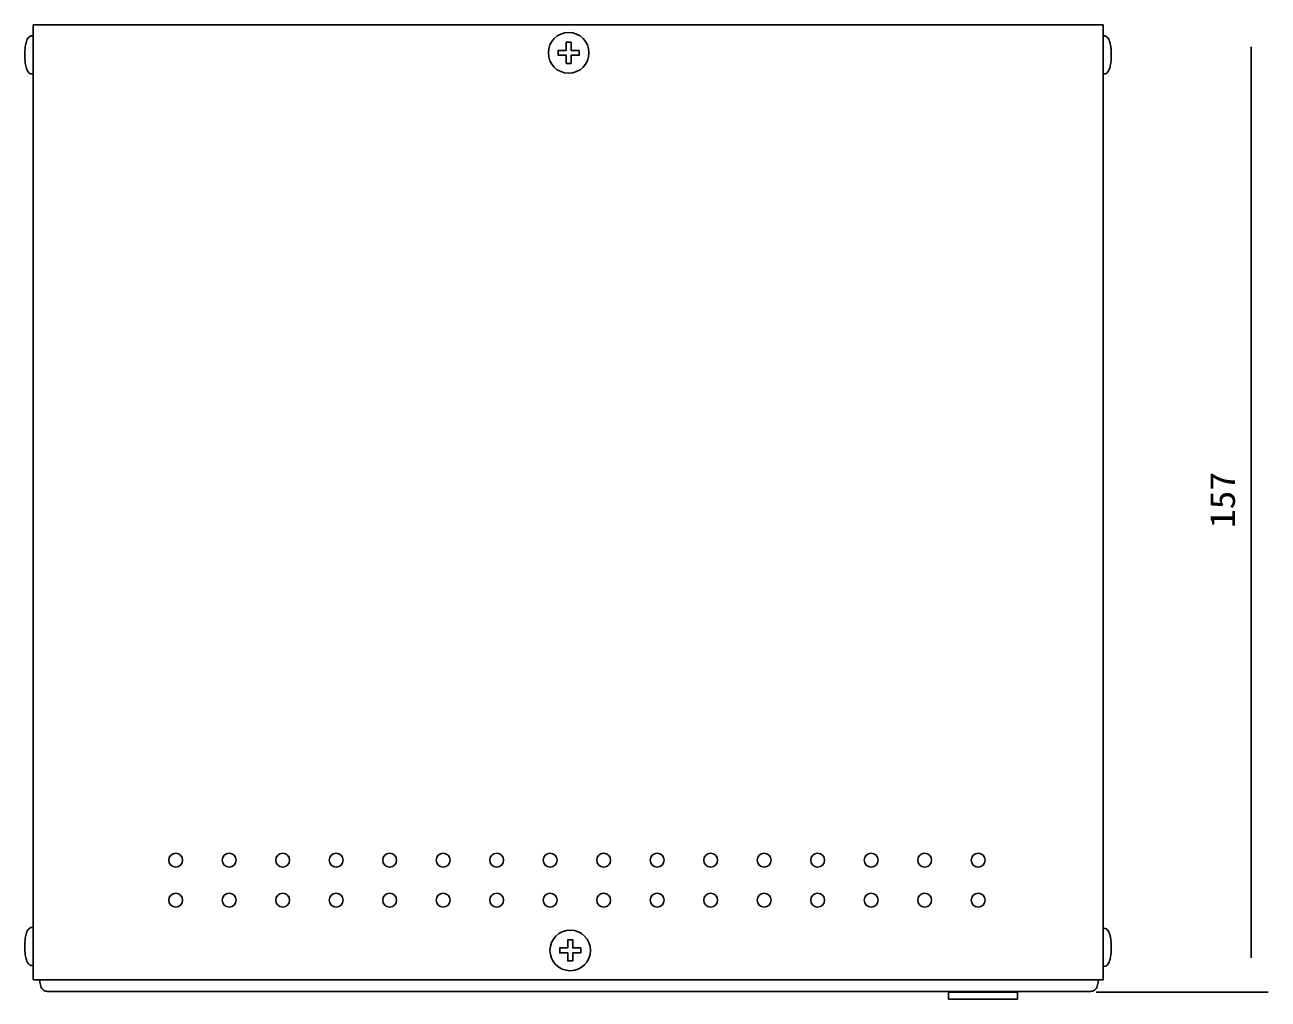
# Model space of a CAD drawing. Units: millimetres on the paper. Extents: x -142 to 142, y -98 to 91.
# Drawn here: x -46 to 44.8, y -34.5 to 36.7 of the extents above; entities that cross this region are included whole.
import ezdxf
from ezdxf.enums import TextEntityAlignment as Align

# ---------------------------------------------------------------- set-up
doc = ezdxf.new("R2010")
doc.units = ezdxf.units.MM
doc.layers.add('0-6_AM_5', color=5, linetype='Continuous')
doc.layers.add('0-F_レイヤー', color=4, linetype='Continuous')
doc.styles.add('ＭＳ ゴシック', font='')
doc.styles.get('ＭＳ ゴシック').set_extended_font_data('MS Gothic')

msp = doc.modelspace()

# ---------------------------------------------------------------- linework, layer by layer
at = {"layer": '0-6_AM_5'}
for p, q in [((43.597, -31.521), (43.597, 35.045)), ((32.274, -34.021), (44.847, -34.021))]:
    msp.add_line(p, q, dxfattribs=at)
at = {"layer": '0-F_レイヤー'}
for points in [[(32.789, -33.113), (-45.411, -33.113), (-45.411, 36.658), (32.789, 36.658)], [(-5.507, 34.797), (-6.097, 34.797), (-6.097, 35.387), (-6.459, 35.387), (-6.459, 34.797), (-7.049, 34.797), (-7.049, 34.434), (-6.459, 34.434), (-6.459, 33.844), (-6.097, 33.844), (-6.097, 34.434), (-5.507, 34.434)], [(-5.392, -30.786), (-5.983, -30.786), (-5.983, -30.196), (-6.345, -30.196), (-6.345, -30.786), (-6.935, -30.786), (-6.935, -31.148), (-6.345, -31.148), (-6.345, -31.738), (-5.983, -31.738), (-5.983, -31.148), (-5.392, -31.148)], [(26.53, -34.527), (21.484, -34.527), (21.484, -34.02), (26.53, -34.02)]]:
    msp.add_lwpolyline(points, close=True, dxfattribs=at)
for points in [[(-45.487, 35.857), (-45.58, 35.846), (-45.661, 35.815), (-45.731, 35.766), (-45.79, 35.702), (-45.84, 35.627), (-45.882, 35.542), (-45.916, 35.451), (-45.944, 35.357), (-45.967, 35.262), (-45.985, 35.168), (-45.999, 35.076), (-46.009, 34.986), (-46.017, 34.897), (-46.022, 34.809), (-46.025, 34.722), (-46.027, 34.636), (-46.027, 34.551), (-46.027, 34.465), (-46.027, 34.38), (-46.027, 34.294), (-46.025, 34.208), (-46.022, 34.121), (-46.017, 34.033), (-46.009, 33.944), (-45.999, 33.854), (-45.985, 33.762), (-45.967, 33.669), (-45.944, 33.574), (-45.916, 33.479), (-45.882, 33.389), (-45.84, 33.304), (-45.79, 33.229), (-45.731, 33.165), (-45.661, 33.116), (-45.58, 33.085), (-45.487, 33.074)], [(32.833, 33.074), (32.926, 33.085), (33.007, 33.116), (33.076, 33.165), (33.136, 33.229), (33.186, 33.304), (33.228, 33.389), (33.262, 33.48), (33.29, 33.574), (33.312, 33.669), (33.331, 33.763), (33.345, 33.855), (33.355, 33.945), (33.363, 34.034), (33.368, 34.122), (33.371, 34.209), (33.372, 34.295), (33.373, 34.38), (33.373, 34.466), (33.373, 34.551), (33.372, 34.637), (33.371, 34.723), (33.368, 34.81), (33.363, 34.898), (33.355, 34.987), (33.345, 35.077), (33.331, 35.169), (33.312, 35.262), (33.29, 35.357), (33.262, 35.452), (33.228, 35.542), (33.186, 35.627), (33.136, 35.702), (33.076, 35.766), (33.007, 35.815), (32.926, 35.846), (32.833, 35.857)], [(-45.487, -29.289), (-45.58, -29.3), (-45.661, -29.332), (-45.731, -29.381), (-45.79, -29.444), (-45.84, -29.52), (-45.882, -29.604), (-45.916, -29.695), (-45.944, -29.789), (-45.967, -29.885), (-45.985, -29.978), (-45.999, -30.07), (-46.009, -30.16), (-46.017, -30.249), (-46.022, -30.337), (-46.025, -30.424), (-46.027, -30.51), (-46.027, -30.596), (-46.027, -30.681), (-46.027, -30.767), (-46.027, -30.852), (-46.025, -30.938), (-46.022, -31.025), (-46.017, -31.113), (-46.009, -31.202), (-45.999, -31.292), (-45.985, -31.384), (-45.967, -31.477), (-45.944, -31.573), (-45.916, -31.667), (-45.882, -31.758), (-45.84, -31.842), (-45.79, -31.918), (-45.731, -31.981), (-45.661, -32.03), (-45.58, -32.061), (-45.487, -32.072)], [(32.833, -32.131), (32.926, -32.12), (33.007, -32.089), (33.076, -32.04), (33.136, -31.976), (33.186, -31.901), (33.228, -31.816), (33.262, -31.725), (33.29, -31.631), (33.312, -31.536), (33.331, -31.442), (33.345, -31.35), (33.355, -31.26), (33.363, -31.171), (33.368, -31.083), (33.371, -30.996), (33.372, -30.91), (33.373, -30.825), (33.373, -30.739), (33.373, -30.654), (33.372, -30.568), (33.371, -30.482), (33.368, -30.395), (33.363, -30.307), (33.355, -30.218), (33.345, -30.128), (33.331, -30.036), (33.312, -29.943), (33.29, -29.848), (33.262, -29.753), (33.228, -29.663), (33.186, -29.578), (33.136, -29.503), (33.076, -29.439), (33.007, -29.39), (32.926, -29.359), (32.833, -29.348)], [(-44.941, -33.087), (-44.941, -33.103), (-44.938, -33.146), (-44.933, -33.211), (-44.923, -33.292), (-44.908, -33.384), (-44.888, -33.482), (-44.86, -33.58), (-44.824, -33.672), (-44.778, -33.754), (-44.724, -33.82), (-44.661, -33.871), (-44.593, -33.91), (-44.521, -33.938), (-44.449, -33.956), (-44.378, -33.968), (-44.311, -33.973), (-44.25, -33.975), (-44.197, -33.976), (-44.141, -33.976), (-44.017, -33.976), (-43.745, -33.976), (-43.248, -33.976), (-42.445, -33.976), (-41.258, -33.976), (-39.608, -33.976), (-37.415, -33.976), (-34.602, -33.976), (-31.14, -33.976), (-27.212, -33.976), (-23.05, -33.976), (-18.889, -33.976), (-14.96, -33.976), (-11.499, -33.976), (-8.737, -33.976), (-6.909, -33.976), (-6.248, -33.976)], [(32.433, -33.087), (32.432, -33.103), (32.43, -33.146), (32.424, -33.211), (32.415, -33.292), (32.4, -33.384), (32.379, -33.482), (32.351, -33.58), (32.315, -33.672), (32.27, -33.754), (32.215, -33.82), (32.153, -33.871), (32.084, -33.91), (32.013, -33.938), (31.941, -33.956), (31.87, -33.968), (31.802, -33.973), (31.741, -33.975), (31.688, -33.976), (31.632, -33.976), (31.508, -33.976), (31.237, -33.976), (30.739, -33.976), (29.936, -33.976), (28.749, -33.976), (27.099, -33.976), (24.907, -33.976), (22.093, -33.976), (18.632, -33.976), (14.703, -33.976), (10.542, -33.976), (6.38, -33.976), (2.452, -33.976), (-1.01, -33.976), (-3.771, -33.976), (-5.599, -33.976), (-6.261, -33.976)]]:
    msp.add_lwpolyline(points, dxfattribs=at)
for centre, radius in [((-6.278, 34.616), 1.485), ((-35.001, -24.378), 0.508), ((-31.091, -24.378), 0.508), ((-27.181, -24.378), 0.508), ((-23.271, -24.378), 0.508), ((-19.361, -24.378), 0.508), ((-15.451, -24.378), 0.508), ((-11.541, -24.378), 0.508), ((-7.631, -24.378), 0.508), ((-3.721, -24.378), 0.508), ((0.189, -24.378), 0.508), ((4.099, -24.378), 0.508), ((8.009, -24.378), 0.508), ((11.919, -24.378), 0.508), ((15.83, -24.378), 0.508), ((19.74, -24.378), 0.508), ((23.65, -24.378), 0.508), ((-35.001, -27.298), 0.508), ((-31.091, -27.298), 0.508), ((-27.181, -27.298), 0.508), ((-23.271, -27.298), 0.508), ((-19.361, -27.298), 0.508), ((-15.451, -27.298), 0.508), ((-11.541, -27.298), 0.508), ((-7.631, -27.298), 0.508), ((-3.721, -27.298), 0.508), ((0.189, -27.298), 0.508), ((4.099, -27.298), 0.508), ((8.009, -27.298), 0.508), ((11.919, -27.298), 0.508), ((15.83, -27.298), 0.508), ((19.74, -27.298), 0.508), ((23.65, -27.298), 0.508), ((-6.164, -30.967), 1.485)]:
    msp.add_circle(centre, radius, dxfattribs=at)

# ---------------------------------------------------------------- texts
at = {"layer": '0-6_AM_5', "style": 'ＭＳ ゴシック', "width": 1.1}
msp.add_text('157', height=1.833, rotation=90, dxfattribs=at).set_placement((42.972, -0.113), align=Align.BOTTOM_LEFT)

doc.saveas('drawing.dxf')
